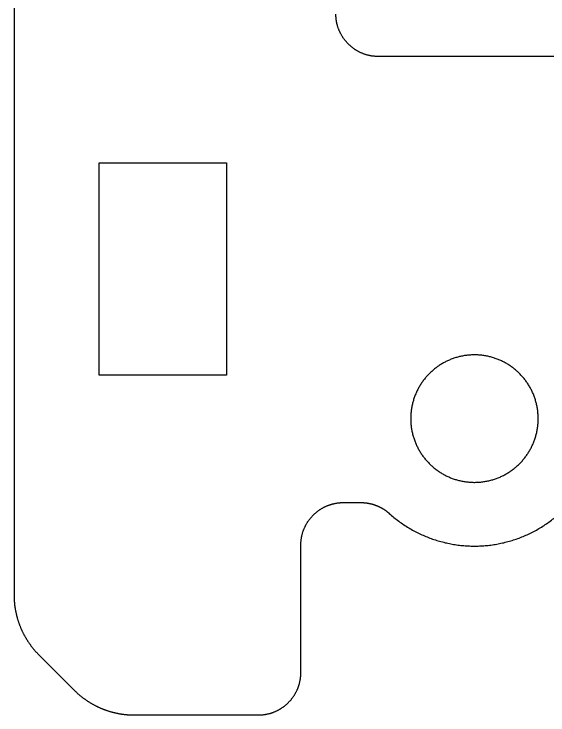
# Model space of a CAD drawing. Extents: x -66 to 66, y -41 to 41.
# Drawn here: x 0.5 to 13.07, y -1.45 to 15.05 of the extents above; entities that cross this region are included whole.
import ezdxf

# ---------------------------------------------------------------- set-up
doc = ezdxf.new("R2010")
doc.units = 0
doc.layers.add('LAYER_1', color=7, linetype='CONTINUOUS')

# ---------------------------------------------------------------- blocks, each defined once
blk = doc.blocks.new('BLOCK_79')
at = {"layer": 'LAYER_1', "color": 1}
blk.add_lwpolyline([(2.5, 11.551), (5.5, 11.551)], dxfattribs=at)
blk = doc.blocks.new('BLOCK_80')
at = {"layer": 'LAYER_1', "color": 1}
blk.add_lwpolyline([(5.5, 11.551), (5.5, 6.551)], dxfattribs=at)
blk = doc.blocks.new('BLOCK_81')
at = {"layer": 'LAYER_1', "color": 1}
blk.add_lwpolyline([(5.5, 6.551), (2.5, 6.551)], dxfattribs=at)
blk = doc.blocks.new('BLOCK_82')
at = {"layer": 'LAYER_1', "color": 1}
blk.add_lwpolyline([(2.5, 6.551), (2.5, 11.551)], dxfattribs=at)
blk = doc.blocks.new('BLOCK_216')
at = {"layer": 'LAYER_1', "color": 7}
blk.add_lwpolyline([(0.5, 37.722), (0.5, 1.379)], dxfattribs=at)
blk = doc.blocks.new('BLOCK_217')
at = {"layer": 'LAYER_1', "color": 7}
blk.add_polyline3d([(0.5, 1.379, 0), (0.5, 1.367, 0), (0.5, 1.354, 0), (0.5, 1.342, 0), (0.501, 1.329, 0), (0.501, 1.317, 0), (0.501, 1.304, 0), (0.502, 1.292, 0), (0.502, 1.279, 0), (0.503, 1.267, 0), (0.504, 1.254, 0), (0.505, 1.242, 0), (0.506, 1.229, 0), (0.507, 1.217, 0), (0.508, 1.205, 0), (0.509, 1.192, 0), (0.51, 1.18, 0), (0.511, 1.167, 0), (0.513, 1.155, 0), (0.514, 1.143, 0), (0.515, 1.131, 0), (0.517, 1.118, 0), (0.519, 1.106, 0), (0.52, 1.094, 0), (0.522, 1.081, 0), (0.524, 1.069, 0), (0.526, 1.057, 0), (0.528, 1.045, 0), (0.53, 1.033, 0), (0.532, 1.02, 0), (0.535, 1.008, 0), (0.537, 0.996, 0), (0.539, 0.984, 0), (0.542, 0.972, 0), (0.544, 0.96, 0), (0.547, 0.948, 0), (0.55, 0.936, 0), (0.553, 0.924, 0), (0.555, 0.912, 0), (0.558, 0.9, 0), (0.561, 0.888, 0), (0.564, 0.876, 0), (0.567, 0.864, 0), (0.571, 0.852, 0), (0.574, 0.84, 0), (0.577, 0.828, 0), (0.581, 0.817, 0), (0.584, 0.805, 0), (0.588, 0.793, 0), (0.591, 0.781, 0), (0.595, 0.769, 0), (0.599, 0.758, 0), (0.603, 0.746, 0), (0.607, 0.734, 0), (0.611, 0.723, 0), (0.615, 0.711, 0), (0.619, 0.7, 0), (0.623, 0.688, 0), (0.627, 0.677, 0), (0.632, 0.665, 0), (0.636, 0.654, 0), (0.641, 0.642, 0), (0.645, 0.631, 0), (0.65, 0.619, 0), (0.655, 0.608, 0), (0.659, 0.597, 0), (0.664, 0.585, 0), (0.669, 0.574, 0), (0.674, 0.563, 0), (0.679, 0.552, 0), (0.684, 0.541, 0), (0.689, 0.529, 0), (0.695, 0.518, 0), (0.7, 0.507, 0), (0.705, 0.496, 0), (0.711, 0.485, 0), (0.716, 0.474, 0), (0.722, 0.463, 0), (0.728, 0.452, 0), (0.733, 0.441, 0), (0.739, 0.431, 0), (0.745, 0.42, 0), (0.751, 0.409, 0), (0.757, 0.398, 0), (0.763, 0.387, 0), (0.769, 0.377, 0), (0.775, 0.366, 0), (0.782, 0.356, 0), (0.788, 0.345, 0), (0.794, 0.334, 0), (0.801, 0.324, 0), (0.808, 0.313, 0), (0.814, 0.303, 0), (0.821, 0.293, 0), (0.828, 0.282, 0), (0.834, 0.272, 0), (0.841, 0.262, 0), (0.848, 0.252, 0), (0.855, 0.241, 0), (0.862, 0.231, 0), (0.869, 0.221, 0), (0.876, 0.211, 0), (0.884, 0.201, 0), (0.891, 0.191, 0), (0.898, 0.181, 0), (0.906, 0.171, 0), (0.913, 0.161, 0), (0.921, 0.152, 0), (0.929, 0.142, 0), (0.936, 0.132, 0), (0.944, 0.122, 0), (0.952, 0.113, 0), (0.96, 0.103, 0), (0.968, 0.094, 0), (0.976, 0.084, 0), (0.984, 0.075, 0), (0.992, 0.065, 0), (1, 0.056, 0), (1.009, 0.047, 0), (1.017, 0.037, 0), (1.025, 0.028, 0), (1.034, 0.019, 0), (1.042, 0.01, 0), (1.051, 0.001, 0), (1.059, -0.008, 0), (1.068, -0.017, 0), (1.077, -0.026, 0), (1.086, -0.035, 0)], dxfattribs=at)
blk = doc.blocks.new('BLOCK_218')
at = {"layer": 'LAYER_1', "color": 7}
blk.add_lwpolyline([(1.086, -0.035), (1.914, -0.864)], dxfattribs=at)
blk = doc.blocks.new('BLOCK_219')
at = {"layer": 'LAYER_1', "color": 7}
blk.add_polyline3d([(1.91421, -0.863579, 0), (1.9231, -0.872408, 0), (1.93203, -0.881177, 0), (1.94102, -0.889883, 0), (1.95005, -0.898528, 0), (1.95913, -0.907112, 0), (1.96826, -0.915634, 0), (1.97743, -0.924093, 0), (1.98666, -0.932491, 0), (1.99593, -0.940826, 0), (2.00524, -0.949099, 0), (2.01461, -0.95731, 0), (2.02402, -0.965458, 0), (2.03347, -0.973543, 0), (2.04298, -0.981565, 0), (2.05252, -0.989524, 0), (2.06211, -0.99742, 0), (2.07175, -1.00525, 0), (2.08143, -1.01302, 0), (2.09115, -1.02073, 0), (2.10092, -1.02837, 0), (2.11073, -1.03595, 0), (2.12058, -1.04346, 0), (2.13048, -1.05091, 0), (2.14042, -1.0583, 0), (2.15039, -1.06562, 0), (2.16042, -1.07288, 0), (2.17048, -1.08007, 0), (2.18058, -1.08719, 0), (2.19072, -1.09426, 0), (2.20091, -1.10125, 0), (2.21113, -1.10819, 0), (2.2214, -1.11505, 0), (2.2317, -1.12185, 0), (2.24204, -1.12859, 0), (2.25242, -1.13526, 0), (2.26284, -1.14186, 0), (2.27329, -1.1484, 0), (2.28379, -1.15487, 0), (2.29432, -1.16128, 0), (2.30489, -1.16762, 0), (2.31549, -1.17389, 0), (2.32613, -1.18009, 0), (2.33681, -1.18623, 0), (2.34752, -1.19231, 0), (2.35827, -1.19831, 0), (2.36905, -1.20425, 0), (2.37987, -1.21012, 0), (2.39072, -1.21592, 0), (2.40161, -1.22166, 0), (2.41252, -1.22732, 0), (2.42348, -1.23292, 0), (2.43446, -1.23845, 0), (2.44548, -1.24392, 0), (2.45653, -1.24931, 0), (2.46761, -1.25464, 0), (2.47873, -1.25989, 0), (2.48987, -1.26508, 0), (2.50105, -1.2702, 0), (2.51226, -1.27525, 0), (2.52349, -1.28024, 0), (2.53476, -1.28515, 0), (2.54606, -1.28999, 0), (2.55739, -1.29476, 0), (2.56874, -1.29947, 0), (2.58013, -1.3041, 0), (2.59154, -1.30867, 0), (2.60298, -1.31316, 0), (2.61445, -1.31758, 0), (2.62595, -1.32194, 0), (2.63747, -1.32622, 0), (2.64902, -1.33043, 0), (2.6606, -1.33457, 0), (2.6722, -1.33864, 0), (2.68383, -1.34264, 0), (2.69548, -1.34657, 0), (2.70716, -1.35043, 0), (2.71886, -1.35421, 0), (2.73059, -1.35793, 0), (2.74234, -1.36157, 0), (2.75412, -1.36514, 0), (2.76592, -1.36864, 0), (2.77774, -1.37206, 0), (2.78959, -1.37542, 0), (2.80146, -1.3787, 0), (2.81335, -1.38191, 0), (2.82526, -1.38504, 0), (2.83719, -1.38811, 0), (2.84915, -1.3911, 0), (2.86112, -1.39401, 0), (2.87312, -1.39686, 0), (2.88514, -1.39963, 0), (2.89717, -1.40232, 0), (2.90923, -1.40495, 0), (2.9213, -1.4075, 0), (2.9334, -1.40997, 0), (2.94551, -1.41238, 0), (2.95764, -1.4147, 0), (2.96979, -1.41696, 0), (2.98196, -1.41914, 0), (2.99414, -1.42124, 0), (3.00634, -1.42327, 0), (3.01856, -1.42522, 0), (3.03079, -1.4271, 0), (3.04304, -1.42891, 0), (3.05531, -1.43064, 0), (3.06759, -1.43229, 0), (3.07988, -1.43387, 0), (3.09219, -1.43537, 0), (3.10452, -1.4368, 0), (3.11685, -1.43815, 0), (3.12921, -1.43942, 0), (3.14157, -1.44062, 0), (3.15395, -1.44175, 0), (3.16634, -1.44279, 0), (3.17874, -1.44376, 0), (3.19116, -1.44465, 0), (3.20359, -1.44547, 0), (3.21603, -1.44621, 0), (3.22847, -1.44687, 0), (3.24093, -1.44745, 0), (3.2534, -1.44796, 0), (3.26589, -1.44839, 0), (3.27838, -1.44874, 0), (3.29088, -1.44901, 0), (3.30338, -1.44921, 0), (3.3159, -1.44933, 0), (3.32843, -1.44937, 0)], dxfattribs=at)
blk = doc.blocks.new('BLOCK_220')
at = {"layer": 'LAYER_1', "color": 7}
blk.add_lwpolyline([(3.328, -1.449), (6.25, -1.449)], dxfattribs=at)
blk = doc.blocks.new('BLOCK_221')
at = {"layer": 'LAYER_1', "color": 7}
blk.add_polyline3d([(6.25, -1.44937, 0), (6.26303, -1.44928, 0), (6.27601, -1.44903, 0), (6.28896, -1.44862, 0), (6.30186, -1.44804, 0), (6.31472, -1.4473, 0), (6.32754, -1.4464, 0), (6.34031, -1.44534, 0), (6.35304, -1.44412, 0), (6.36572, -1.44274, 0), (6.37835, -1.44121, 0), (6.39093, -1.43951, 0), (6.40346, -1.43766, 0), (6.41594, -1.43566, 0), (6.42837, -1.4335, 0), (6.44075, -1.43119, 0), (6.45307, -1.42873, 0), (6.46534, -1.42612, 0), (6.47755, -1.42336, 0), (6.48971, -1.42045, 0), (6.5018, -1.4174, 0), (6.51384, -1.41419, 0), (6.52582, -1.41084, 0), (6.53773, -1.40735, 0), (6.54959, -1.40371, 0), (6.56138, -1.39994, 0), (6.57311, -1.39602, 0), (6.58477, -1.39196, 0), (6.59636, -1.38776, 0), (6.60789, -1.38342, 0), (6.61935, -1.37894, 0), (6.63075, -1.37433, 0), (6.64207, -1.36958, 0), (6.65332, -1.3647, 0), (6.6645, -1.35968, 0), (6.6756, -1.35454, 0), (6.68664, -1.34926, 0), (6.69759, -1.34385, 0), (6.70847, -1.33831, 0), (6.71928, -1.33264, 0), (6.73, -1.32685, 0), (6.74065, -1.32093, 0), (6.75122, -1.31488, 0), (6.7617, -1.30871, 0), (6.7721, -1.30241, 0), (6.78242, -1.296, 0), (6.79266, -1.28946, 0), (6.80281, -1.2828, 0), (6.81287, -1.27603, 0), (6.82285, -1.26913, 0), (6.83274, -1.26212, 0), (6.84254, -1.25499, 0), (6.85225, -1.24774, 0), (6.86187, -1.24039, 0), (6.87139, -1.23291, 0), (6.88083, -1.22533, 0), (6.89017, -1.21763, 0), (6.89941, -1.20983, 0), (6.90856, -1.20191, 0), (6.91761, -1.19389, 0), (6.92656, -1.18576, 0), (6.93541, -1.17752, 0), (6.94417, -1.16918, 0), (6.95282, -1.16073, 0), (6.96137, -1.15218, 0), (6.96981, -1.14353, 0), (6.97816, -1.13478, 0), (6.98639, -1.12593, 0), (6.99452, -1.11697, 0), (7.00255, -1.10792, 0), (7.01046, -1.09878, 0), (7.01827, -1.08953, 0), (7.02596, -1.08019, 0), (7.03355, -1.07076, 0), (7.04102, -1.06123, 0), (7.04838, -1.05162, 0), (7.05562, -1.04191, 0), (7.06275, -1.03211, 0), (7.06976, -1.02222, 0), (7.07666, -1.01224, 0), (7.08344, -1.00217, 0), (7.0901, -0.992024, 0), (7.09663, -0.981788, 0), (7.10305, -0.971469, 0), (7.10934, -0.961066, 0), (7.11551, -0.950581, 0), (7.12156, -0.940014, 0), (7.12748, -0.929368, 0), (7.13328, -0.918643, 0), (7.13894, -0.907839, 0), (7.14448, -0.896959, 0), (7.14989, -0.886002, 0), (7.15517, -0.87497, 0), (7.16032, -0.863864, 0), (7.16533, -0.852685, 0), (7.17022, -0.841434, 0), (7.17496, -0.830112, 0), (7.17958, -0.81872, 0), (7.18405, -0.807259, 0), (7.18839, -0.79573, 0), (7.19259, -0.784134, 0), (7.19665, -0.772471, 0), (7.20057, -0.760744, 0), (7.20435, -0.748953, 0), (7.20799, -0.737098, 0), (7.21148, -0.725182, 0), (7.21483, -0.713205, 0), (7.21803, -0.701167, 0), (7.22109, -0.689071, 0), (7.224, -0.676916, 0), (7.22676, -0.664705, 0), (7.22937, -0.652438, 0), (7.23183, -0.640115, 0), (7.23414, -0.627739, 0), (7.23629, -0.61531, 0), (7.2383, -0.602828, 0), (7.24015, -0.590296, 0), (7.24184, -0.577714, 0), (7.24338, -0.565083, 0), (7.24476, -0.552404, 0), (7.24598, -0.539678, 0), (7.24704, -0.526906, 0), (7.24794, -0.514089, 0), (7.24868, -0.501228, 0), (7.24926, -0.488324, 0), (7.24967, -0.475379, 0), (7.24992, -0.462392, 0), (7.25, -0.449365, 0)], dxfattribs=at)
blk = doc.blocks.new('BLOCK_222')
at = {"layer": 'LAYER_1', "color": 7}
blk.add_lwpolyline([(7.25, -0.449), (7.25, 2.551)], dxfattribs=at)
blk = doc.blocks.new('BLOCK_223')
at = {"layer": 'LAYER_1', "color": 7}
blk.add_polyline3d([(7.25, 2.55063, 0), (7.25008, 2.56366, 0), (7.25033, 2.57665, 0), (7.25074, 2.58959, 0), (7.25132, 2.6025, 0), (7.25206, 2.61536, 0), (7.25296, 2.62817, 0), (7.25402, 2.64095, 0), (7.25524, 2.65367, 0), (7.25662, 2.66635, 0), (7.25816, 2.67898, 0), (7.25985, 2.69157, 0), (7.2617, 2.7041, 0), (7.26371, 2.71658, 0), (7.26586, 2.72901, 0), (7.26817, 2.74138, 0), (7.27063, 2.75371, 0), (7.27324, 2.76597, 0), (7.276, 2.77819, 0), (7.27891, 2.79034, 0), (7.28197, 2.80244, 0), (7.28517, 2.81447, 0), (7.28852, 2.82645, 0), (7.29201, 2.83837, 0), (7.29565, 2.85022, 0), (7.29943, 2.86201, 0), (7.30335, 2.87374, 0), (7.30741, 2.8854, 0), (7.31161, 2.897, 0), (7.31595, 2.90853, 0), (7.32042, 2.91999, 0), (7.32504, 2.93138, 0), (7.32978, 2.9427, 0), (7.33467, 2.95395, 0), (7.33968, 2.96513, 0), (7.34483, 2.97624, 0), (7.35011, 2.98727, 0), (7.35552, 2.99823, 0), (7.36106, 3.00911, 0), (7.36672, 3.01991, 0), (7.37252, 3.03064, 0), (7.37844, 3.04128, 0), (7.38449, 3.05185, 0), (7.39066, 3.06233, 0), (7.39695, 3.07274, 0), (7.40337, 3.08306, 0), (7.4099, 3.09329, 0), (7.41656, 3.10344, 0), (7.42334, 3.11351, 0), (7.43024, 3.12349, 0), (7.43725, 3.13337, 0), (7.44438, 3.14317, 0), (7.45162, 3.15288, 0), (7.45898, 3.1625, 0), (7.46645, 3.17203, 0), (7.47404, 3.18146, 0), (7.48173, 3.1908, 0), (7.48954, 3.20005, 0), (7.49745, 3.20919, 0), (7.50548, 3.21824, 0), (7.51361, 3.2272, 0), (7.52184, 3.23605, 0), (7.53019, 3.2448, 0), (7.53863, 3.25345, 0), (7.54718, 3.262, 0), (7.55583, 3.27045, 0), (7.56459, 3.27879, 0), (7.57344, 3.28703, 0), (7.58239, 3.29516, 0), (7.59144, 3.30318, 0), (7.60059, 3.3111, 0), (7.60983, 3.3189, 0), (7.61917, 3.3266, 0), (7.62861, 3.33418, 0), (7.63813, 3.34165, 0), (7.64775, 3.34901, 0), (7.65746, 3.35626, 0), (7.66726, 3.36339, 0), (7.67715, 3.3704, 0), (7.68713, 3.37729, 0), (7.69719, 3.38407, 0), (7.70734, 3.39073, 0), (7.71758, 3.39727, 0), (7.7279, 3.40368, 0), (7.7383, 3.40998, 0), (7.74878, 3.41615, 0), (7.75935, 3.42219, 0), (7.77, 3.42812, 0), (7.78072, 3.43391, 0), (7.79153, 3.43958, 0), (7.80241, 3.44512, 0), (7.81336, 3.45053, 0), (7.8244, 3.4558, 0), (7.8355, 3.46095, 0), (7.84668, 3.46597, 0), (7.85793, 3.47085, 0), (7.86925, 3.4756, 0), (7.88065, 3.48021, 0), (7.89211, 3.48469, 0), (7.90364, 3.48902, 0), (7.91523, 3.49322, 0), (7.92689, 3.49728, 0), (7.93862, 3.50121, 0), (7.95041, 3.50498, 0), (7.96227, 3.50862, 0), (7.97418, 3.51211, 0), (7.98616, 3.51546, 0), (7.9982, 3.51866, 0), (8.01029, 3.52172, 0), (8.02245, 3.52463, 0), (8.03466, 3.52739, 0), (8.04693, 3.53, 0), (8.05925, 3.53246, 0), (8.07163, 3.53477, 0), (8.08406, 3.53693, 0), (8.09654, 3.53893, 0), (8.10907, 3.54078, 0), (8.12165, 3.54247, 0), (8.13428, 3.54401, 0), (8.14696, 3.54539, 0), (8.15969, 3.54661, 0), (8.17246, 3.54767, 0), (8.18528, 3.54857, 0), (8.19814, 3.54931, 0), (8.21104, 3.54989, 0), (8.22399, 3.5503, 0), (8.23697, 3.55055, 0), (8.25, 3.55063, 0)], dxfattribs=at)
blk = doc.blocks.new('BLOCK_224')
at = {"layer": 'LAYER_1', "color": 7}
blk.add_lwpolyline([(8.25, 3.551), (8.663, 3.551)], dxfattribs=at)
blk = doc.blocks.new('BLOCK_225')
at = {"layer": 'LAYER_1', "color": 7}
blk.add_polyline3d([(8.66264, 3.55063, 0), (8.66847, 3.55062, 0), (8.67429, 3.55057, 0), (8.68011, 3.55048, 0), (8.68592, 3.55036, 0), (8.69173, 3.55021, 0), (8.69754, 3.55003, 0), (8.70334, 3.54981, 0), (8.70914, 3.54955, 0), (8.71494, 3.54927, 0), (8.72073, 3.54895, 0), (8.72651, 3.54859, 0), (8.73229, 3.54821, 0), (8.73807, 3.54779, 0), (8.74384, 3.54733, 0), (8.74961, 3.54685, 0), (8.75537, 3.54633, 0), (8.76112, 3.54578, 0), (8.76687, 3.54519, 0), (8.77262, 3.54457, 0), (8.77835, 3.54392, 0), (8.78409, 3.54324, 0), (8.78981, 3.54252, 0), (8.79553, 3.54177, 0), (8.80125, 3.54098, 0), (8.80696, 3.54017, 0), (8.81266, 3.53932, 0), (8.81835, 3.53844, 0), (8.82404, 3.53753, 0), (8.82972, 3.53658, 0), (8.83539, 3.5356, 0), (8.84106, 3.53459, 0), (8.84672, 3.53355, 0), (8.85237, 3.53247, 0), (8.85801, 3.53137, 0), (8.86365, 3.53023, 0), (8.86927, 3.52906, 0), (8.87489, 3.52785, 0), (8.8805, 3.52662, 0), (8.88611, 3.52535, 0), (8.8917, 3.52405, 0), (8.89729, 3.52272, 0), (8.90287, 3.52135, 0), (8.90843, 3.51996, 0), (8.91399, 3.51853, 0), (8.91954, 3.51707, 0), (8.92508, 3.51558, 0), (8.93062, 3.51406, 0), (8.93614, 3.51251, 0), (8.94165, 3.51092, 0), (8.94715, 3.50931, 0), (8.95265, 3.50766, 0), (8.95813, 3.50598, 0), (8.9636, 3.50427, 0), (8.96906, 3.50253, 0), (8.97451, 3.50076, 0), (8.97996, 3.49895, 0), (8.98539, 3.49712, 0), (8.9908, 3.49526, 0), (8.99621, 3.49336, 0), (9.00161, 3.49143, 0), (9.007, 3.48947, 0), (9.01237, 3.48748, 0), (9.01773, 3.48547, 0), (9.02309, 3.48341, 0), (9.02842, 3.48133, 0), (9.03375, 3.47922, 0), (9.03907, 3.47708, 0), (9.04437, 3.47491, 0), (9.04966, 3.47271, 0), (9.05494, 3.47047, 0), (9.06021, 3.46821, 0), (9.06546, 3.46591, 0), (9.0707, 3.46359, 0), (9.07593, 3.46124, 0), (9.08114, 3.45885, 0), (9.08634, 3.45644, 0), (9.09153, 3.45399, 0), (9.0967, 3.45152, 0), (9.10186, 3.44901, 0), (9.10701, 3.44648, 0), (9.11214, 3.44392, 0), (9.11726, 3.44132, 0), (9.12236, 3.4387, 0), (9.12745, 3.43605, 0), (9.13253, 3.43336, 0), (9.13759, 3.43065, 0), (9.14263, 3.42791, 0), (9.14766, 3.42514, 0), (9.15268, 3.42234, 0), (9.15768, 3.41951, 0), (9.16267, 3.41665, 0), (9.16764, 3.41376, 0), (9.17259, 3.41084, 0), (9.17753, 3.40789, 0), (9.18245, 3.40492, 0), (9.18736, 3.40191, 0), (9.19225, 3.39888, 0), (9.19712, 3.39582, 0), (9.20198, 3.39272, 0), (9.20682, 3.3896, 0), (9.21165, 3.38645, 0), (9.21646, 3.38328, 0), (9.22125, 3.38007, 0), (9.22602, 3.37683, 0), (9.23078, 3.37357, 0), (9.23552, 3.37028, 0), (9.24024, 3.36696, 0), (9.24495, 3.36361, 0), (9.24963, 3.36023, 0), (9.2543, 3.35682, 0), (9.25895, 3.35339, 0), (9.26359, 3.34993, 0), (9.2682, 3.34644, 0), (9.2728, 3.34292, 0), (9.27738, 3.33937, 0), (9.28194, 3.33579, 0), (9.28648, 3.33219, 0), (9.291, 3.32856, 0), (9.2955, 3.3249, 0), (9.29998, 3.32121, 0), (9.30445, 3.3175, 0), (9.30889, 3.31376, 0), (9.31332, 3.30999, 0), (9.31772, 3.30619, 0), (9.32211, 3.30237, 0), (9.32647, 3.29851, 0), (9.33082, 3.29463, 0)], dxfattribs=at)
blk = doc.blocks.new('BLOCK_226')
at = {"layer": 'LAYER_1', "color": 7}
blk.add_polyline3d([(9.33082, 3.29463, 0), (9.35786, 3.27064, 0), (9.38512, 3.24702, 0), (9.41259, 3.22378, 0), (9.44027, 3.20093, 0), (9.46815, 3.17845, 0), (9.49624, 3.15636, 0), (9.52452, 3.13464, 0), (9.553, 3.11331, 0), (9.58167, 3.09236, 0), (9.61053, 3.07179, 0), (9.63957, 3.0516, 0), (9.66879, 3.03179, 0), (9.6982, 3.01237, 0), (9.72777, 2.99332, 0), (9.75752, 2.97465, 0), (9.78743, 2.95637, 0), (9.8175, 2.93847, 0), (9.84774, 2.92094, 0), (9.87814, 2.9038, 0), (9.90868, 2.88704, 0), (9.93938, 2.87066, 0), (9.97022, 2.85466, 0), (10.0012, 2.83904, 0), (10.0323, 2.82381, 0), (10.0636, 2.80895, 0), (10.095, 2.79448, 0), (10.1265, 2.78038, 0), (10.1582, 2.76667, 0), (10.1899, 2.75333, 0), (10.2218, 2.74038, 0), (10.2538, 2.72781, 0), (10.286, 2.71562, 0), (10.3182, 2.70381, 0), (10.3505, 2.69239, 0), (10.383, 2.68134, 0), (10.4155, 2.67067, 0), (10.4481, 2.66039, 0), (10.4808, 2.65048, 0), (10.5136, 2.64096, 0), (10.5465, 2.63182, 0), (10.5795, 2.62306, 0), (10.6126, 2.61468, 0), (10.6457, 2.60668, 0), (10.6789, 2.59906, 0), (10.7121, 2.59182, 0), (10.7455, 2.58496, 0), (10.7788, 2.57849, 0), (10.8123, 2.57239, 0), (10.8458, 2.56668, 0), (10.8793, 2.56135, 0), (10.9129, 2.55639, 0), (10.9466, 2.55182, 0), (10.9802, 2.54763, 0), (11.0139, 2.54382, 0), (11.0477, 2.5404, 0), (11.0815, 2.53735, 0), (11.1153, 2.53468, 0), (11.1491, 2.5324, 0), (11.1829, 2.53049, 0), (11.2168, 2.52897, 0), (11.2507, 2.52782, 0), (11.2845, 2.52706, 0), (11.3184, 2.52668, 0), (11.3523, 2.52668, 0), (11.3862, 2.52706, 0), (11.4201, 2.52782, 0), (11.4539, 2.52897, 0), (11.4878, 2.53049, 0), (11.5216, 2.5324, 0), (11.5554, 2.53468, 0), (11.5892, 2.53735, 0), (11.623, 2.5404, 0), (11.6568, 2.54382, 0), (11.6905, 2.54763, 0), (11.7242, 2.55182, 0), (11.7578, 2.55639, 0), (11.7914, 2.56135, 0), (11.8249, 2.56668, 0), (11.8584, 2.57239, 0), (11.8919, 2.57849, 0), (11.9253, 2.58496, 0), (11.9586, 2.59182, 0), (11.9918, 2.59906, 0), (12.025, 2.60668, 0), (12.0582, 2.61468, 0), (12.0912, 2.62306, 0), (12.1242, 2.63182, 0), (12.1571, 2.64096, 0), (12.1899, 2.65048, 0), (12.2226, 2.66039, 0), (12.2552, 2.67067, 0), (12.2878, 2.68134, 0), (12.3202, 2.69239, 0), (12.3525, 2.70381, 0), (12.3848, 2.71562, 0), (12.4169, 2.72781, 0), (12.4489, 2.74038, 0), (12.4808, 2.75333, 0), (12.5125, 2.76667, 0), (12.5442, 2.78038, 0), (12.5757, 2.79448, 0), (12.6071, 2.80895, 0), (12.6384, 2.82381, 0), (12.6695, 2.83904, 0), (12.7005, 2.85466, 0), (12.7313, 2.87066, 0), (12.762, 2.88704, 0), (12.7926, 2.9038, 0), (12.823, 2.92094, 0), (12.8532, 2.93847, 0), (12.8833, 2.95637, 0), (12.9132, 2.97465, 0), (12.9429, 2.99332, 0), (12.9725, 3.01237, 0), (13.0019, 3.03179, 0), (13.0311, 3.0516, 0), (13.0602, 3.07179, 0), (13.089, 3.09236, 0), (13.1177, 3.11331, 0), (13.1462, 3.13464, 0), (13.1745, 3.15636, 0), (13.2026, 3.17845, 0), (13.2304, 3.20093, 0), (13.2581, 3.22378, 0), (13.2856, 3.24702, 0), (13.3129, 3.27064, 0), (13.3399, 3.29463, 0)], dxfattribs=at)
blk = doc.blocks.new('BLOCK_300')
at = {"layer": 'LAYER_1', "color": 1}
blk.add_lwpolyline([(17.374, 14.051), (9.074, 14.051)], dxfattribs=at)
blk = doc.blocks.new('BLOCK_301')
at = {"layer": 'LAYER_1', "color": 1}
blk.add_polyline3d([(9.07419, 14.0506, 0), (9.06116, 14.0507, 0), (9.04818, 14.051, 0), (9.03523, 14.0514, 0), (9.02233, 14.052, 0), (9.00947, 14.0527, 0), (8.99665, 14.0536, 0), (8.98388, 14.0547, 0), (8.97115, 14.0559, 0), (8.95847, 14.0573, 0), (8.94584, 14.0588, 0), (8.93326, 14.0605, 0), (8.92073, 14.0623, 0), (8.90825, 14.0643, 0), (8.89582, 14.0665, 0), (8.88344, 14.0688, 0), (8.87112, 14.0713, 0), (8.85885, 14.0739, 0), (8.84664, 14.0766, 0), (8.83448, 14.0795, 0), (8.82239, 14.0826, 0), (8.81035, 14.0858, 0), (8.79837, 14.0892, 0), (8.78646, 14.0926, 0), (8.7746, 14.0963, 0), (8.76281, 14.1001, 0), (8.75108, 14.104, 0), (8.73942, 14.108, 0), (8.72783, 14.1122, 0), (8.7163, 14.1166, 0), (8.70483, 14.1211, 0), (8.69344, 14.1257, 0), (8.68212, 14.1304, 0), (8.67087, 14.1353, 0), (8.65969, 14.1403, 0), (8.64859, 14.1455, 0), (8.63755, 14.1507, 0), (8.6266, 14.1562, 0), (8.61572, 14.1617, 0), (8.60491, 14.1674, 0), (8.59419, 14.1732, 0), (8.58354, 14.1791, 0), (8.57297, 14.1851, 0), (8.56249, 14.1913, 0), (8.55209, 14.1976, 0), (8.54177, 14.204, 0), (8.53153, 14.2105, 0), (8.52138, 14.2172, 0), (8.51132, 14.224, 0), (8.50134, 14.2309, 0), (8.49145, 14.2379, 0), (8.48165, 14.245, 0), (8.47194, 14.2523, 0), (8.46232, 14.2596, 0), (8.4528, 14.2671, 0), (8.44336, 14.2747, 0), (8.43402, 14.2824, 0), (8.42478, 14.2902, 0), (8.41563, 14.2981, 0), (8.40658, 14.3061, 0), (8.39763, 14.3142, 0), (8.38878, 14.3225, 0), (8.38002, 14.3308, 0), (8.37137, 14.3393, 0), (8.36282, 14.3478, 0), (8.35437, 14.3565, 0), (8.34603, 14.3652, 0), (8.3378, 14.3741, 0), (8.32967, 14.383, 0), (8.32164, 14.3921, 0), (8.31373, 14.4012, 0), (8.30592, 14.4105, 0), (8.29823, 14.4198, 0), (8.29064, 14.4292, 0), (8.28317, 14.4388, 0), (8.27581, 14.4484, 0), (8.26857, 14.4581, 0), (8.26144, 14.4679, 0), (8.25442, 14.4778, 0), (8.24753, 14.4878, 0), (8.24075, 14.4978, 0), (8.23409, 14.508, 0), (8.22756, 14.5182, 0), (8.22114, 14.5285, 0), (8.21485, 14.5389, 0), (8.20868, 14.5494, 0), (8.20263, 14.56, 0), (8.19671, 14.5706, 0), (8.19091, 14.5814, 0), (8.18525, 14.5922, 0), (8.17971, 14.603, 0), (8.1743, 14.614, 0), (8.16902, 14.625, 0), (8.16387, 14.6361, 0), (8.15886, 14.6473, 0), (8.15397, 14.6586, 0), (8.14923, 14.6699, 0), (8.14461, 14.6813, 0), (8.14014, 14.6927, 0), (8.1358, 14.7043, 0), (8.1316, 14.7159, 0), (8.12754, 14.7275, 0), (8.12362, 14.7393, 0), (8.11984, 14.751, 0), (8.1162, 14.7629, 0), (8.11271, 14.7748, 0), (8.10936, 14.7868, 0), (8.10616, 14.7988, 0), (8.1031, 14.8109, 0), (8.10019, 14.8231, 0), (8.09743, 14.8353, 0), (8.09482, 14.8476, 0), (8.09236, 14.8599, 0), (8.09005, 14.8723, 0), (8.0879, 14.8847, 0), (8.08589, 14.8972, 0), (8.08404, 14.9097, 0), (8.08235, 14.9223, 0), (8.08081, 14.9349, 0), (8.07943, 14.9476, 0), (8.07821, 14.9603, 0), (8.07715, 14.9731, 0), (8.07625, 14.9859, 0), (8.07551, 14.9988, 0), (8.07493, 15.0117, 0), (8.07452, 15.0246, 0), (8.07427, 15.0376, 0), (8.07419, 15.0506, 0)], dxfattribs=at)
blk = doc.blocks.new('BLOCK_321')
at = {"layer": 'LAYER_1', "color": 1}
blk.add_polyline3d([(12.8354, 5.52663, 0), (12.8352, 5.55091, 0), (12.8346, 5.57509, 0), (12.8336, 5.59917, 0), (12.8323, 5.62315, 0), (12.8306, 5.64704, 0), (12.8285, 5.67082, 0), (12.8261, 5.69449, 0), (12.8233, 5.71805, 0), (12.8201, 5.74149, 0), (12.8166, 5.76483, 0), (12.8127, 5.78804, 0), (12.8084, 5.81113, 0), (12.8038, 5.83409, 0), (12.7989, 5.85693, 0), (12.7936, 5.87964, 0), (12.788, 5.90221, 0), (12.782, 5.92465, 0), (12.7757, 5.94695, 0), (12.769, 5.9691, 0), (12.7621, 5.99111, 0), (12.7548, 6.01298, 0), (12.7471, 6.03469, 0), (12.7392, 6.05625, 0), (12.7309, 6.07765, 0), (12.7223, 6.09889, 0), (12.7134, 6.11997, 0), (12.7042, 6.14088, 0), (12.6947, 6.16163, 0), (12.6849, 6.1822, 0), (12.6748, 6.2026, 0), (12.6644, 6.22283, 0), (12.6536, 6.24287, 0), (12.6426, 6.26273, 0), (12.6313, 6.28241, 0), (12.6197, 6.3019, 0), (12.6079, 6.32119, 0), (12.5957, 6.34029, 0), (12.5833, 6.3592, 0), (12.5706, 6.3779, 0), (12.5576, 6.3964, 0), (12.5443, 6.4147, 0), (12.5308, 6.43279, 0), (12.517, 6.45066, 0), (12.503, 6.46832, 0), (12.4887, 6.48577, 0), (12.4741, 6.50299, 0), (12.4593, 6.51999, 0), (12.4443, 6.53676, 0), (12.429, 6.55331, 0), (12.4134, 6.56962, 0), (12.3976, 6.5857, 0), (12.3816, 6.60154, 0), (12.3653, 6.61714, 0), (12.3488, 6.6325, 0), (12.3321, 6.64761, 0), (12.3151, 6.66247, 0), (12.298, 6.67708, 0), (12.2806, 6.69143, 0), (12.2629, 6.70553, 0), (12.2451, 6.71936, 0), (12.2271, 6.73293, 0), (12.2088, 6.74624, 0), (12.1903, 6.75928, 0), (12.1717, 6.77204, 0), (12.1528, 6.78453, 0), (12.1338, 6.79674, 0), (12.1145, 6.80866, 0), (12.095, 6.82031, 0), (12.0754, 6.83167, 0), (12.0556, 6.84274, 0), (12.0356, 6.85351, 0), (12.0154, 6.86399, 0), (11.995, 6.87417, 0), (11.9745, 6.88405, 0), (11.9538, 6.89363, 0), (11.9329, 6.9029, 0), (11.9118, 6.91186, 0), (11.8906, 6.9205, 0), (11.8693, 6.92883, 0), (11.8477, 6.93685, 0), (11.8261, 6.94454, 0), (11.8042, 6.9519, 0), (11.7822, 6.95894, 0), (11.7601, 6.96565, 0), (11.7378, 6.97202, 0), (11.7154, 6.97806, 0), (11.6929, 6.98376, 0), (11.6702, 6.98912, 0), (11.6474, 6.99413, 0), (11.6245, 6.9988, 0), (11.6014, 7.00312, 0), (11.5782, 7.00708, 0), (11.5549, 7.01068, 0), (11.5315, 7.01393, 0), (11.5079, 7.01682, 0), (11.4843, 7.01933, 0), (11.4605, 7.02149, 0), (11.4367, 7.02327, 0), (11.4127, 7.02468, 0), (11.3886, 7.02571, 0), (11.3645, 7.02636, 0), (11.3402, 7.02663, 0), (11.3159, 7.02651, 0), (11.2917, 7.02601, 0), (11.2676, 7.02513, 0), (11.2436, 7.02388, 0), (11.2197, 7.02224, 0), (11.1959, 7.02024, 0), (11.1722, 7.01787, 0), (11.1486, 7.01513, 0), (11.1252, 7.01203, 0), (11.1018, 7.00856, 0), (11.0786, 7.00474, 0), (11.0555, 7.00057, 0), (11.0325, 6.99604, 0), (11.0096, 6.99117, 0), (10.9869, 6.98595, 0), (10.9643, 6.98038, 0), (10.9418, 6.97448, 0), (10.9195, 6.96824, 0), (10.8973, 6.96166, 0), (10.8753, 6.95476, 0), (10.8534, 6.94752, 0), (10.8316, 6.93996, 0), (10.81, 6.93208, 0), (10.7886, 6.92387, 0), (10.7673, 6.91535, 0), (10.7462, 6.90652, 0), (10.7253, 6.89737, 0), (10.7045, 6.88792, 0), (10.6839, 6.87816, 0), (10.6635, 6.8681, 0), (10.6432, 6.85774, 0), (10.6231, 6.84708, 0), (10.6032, 6.83613, 0), (10.5835, 6.82489, 0), (10.564, 6.81336, 0), (10.5446, 6.80154, 0), (10.5255, 6.78944, 0), (10.5066, 6.77707, 0), (10.4878, 6.76441, 0), (10.4693, 6.75149, 0), (10.4509, 6.73829, 0), (10.4328, 6.72482, 0), (10.4149, 6.71109, 0), (10.3972, 6.6971, 0), (10.3797, 6.68285, 0), (10.3624, 6.66834, 0), (10.3454, 6.65358, 0), (10.3286, 6.63857, 0), (10.312, 6.62331, 0), (10.2956, 6.60781, 0), (10.2795, 6.59206, 0), (10.2636, 6.57608, 0), (10.248, 6.55986, 0), (10.2325, 6.54341, 0), (10.2174, 6.52673, 0), (10.2025, 6.50982, 0), (10.1878, 6.49268, 0), (10.1734, 6.47533, 0), (10.1593, 6.45775, 0), (10.1454, 6.43996, 0), (10.1318, 6.42196, 0), (10.1184, 6.40375, 0), (10.1053, 6.38533, 0), (10.0925, 6.3667, 0), (10.0799, 6.34788, 0), (10.0677, 6.32886, 0), (10.0557, 6.30964, 0), (10.044, 6.29023, 0), (10.0326, 6.27063, 0), (10.0214, 6.25084, 0), (10.0106, 6.23087, 0), (10.0001, 6.21071, 0), (9.98983, 6.19038, 0), (9.97989, 6.16988, 0), (9.97025, 6.1492, 0), (9.96092, 6.12835, 0), (9.9519, 6.10734, 0), (9.94319, 6.08616, 0), (9.9348, 6.06482, 0), (9.92672, 6.04333, 0), (9.91897, 6.02168, 0), (9.91154, 5.99988, 0), (9.90443, 5.97792, 0), (9.89766, 5.95583, 0), (9.89122, 5.93358, 0), (9.88511, 5.9112, 0), (9.87934, 5.88868, 0), (9.87392, 5.86603, 0), (9.86883, 5.84324, 0), (9.8641, 5.82033, 0), (9.85971, 5.79729, 0), (9.85568, 5.77412, 0), (9.852, 5.75084, 0), (9.84868, 5.72744, 0), (9.84573, 5.70392, 0), (9.84313, 5.6803, 0), (9.84091, 5.65656, 0), (9.83905, 5.63272, 0), (9.83757, 5.60878, 0), (9.83646, 5.58473, 0), (9.83574, 5.56059, 0), (9.83539, 5.53635, 0), (9.83543, 5.51206, 0), (9.83585, 5.48784, 0), (9.83665, 5.46372, 0), (9.83784, 5.4397, 0), (9.83939, 5.41577, 0), (9.84132, 5.39195, 0), (9.84362, 5.36824, 0), (9.84629, 5.34463, 0), (9.84932, 5.32114, 0), (9.85271, 5.29776, 0), (9.85646, 5.2745, 0), (9.86056, 5.25136, 0), (9.86502, 5.22835, 0), (9.86982, 5.20546, 0), (9.87497, 5.1827, 0), (9.88047, 5.16007, 0), (9.88631, 5.13758, 0), (9.89248, 5.11523, 0), (9.89899, 5.09301, 0), (9.90583, 5.07094, 0), (9.913, 5.04902, 0), (9.92049, 5.02725, 0), (9.92831, 5.00563, 0), (9.93645, 4.98416, 0), (9.94491, 4.96286, 0), (9.95368, 4.94171, 0), (9.96277, 4.92073, 0), (9.97216, 4.89992, 0), (9.98186, 4.87928, 0), (9.99186, 4.85881, 0), (10.0022, 4.83851, 0), (10.0128, 4.81839, 0), (10.0236, 4.79846, 0), (10.0348, 4.77871, 0), (10.0463, 4.75915, 0), (10.0581, 4.73977, 0), (10.0701, 4.72059, 0), (10.0824, 4.70161, 0), (10.095, 4.68282, 0), (10.1079, 4.66424, 0), (10.121, 4.64586, 0), (10.1345, 4.62769, 0), (10.1481, 4.60973, 0), (10.1621, 4.59198, 0), (10.1763, 4.57445, 0), (10.1907, 4.55714, 0), (10.2054, 4.54005, 0), (10.2204, 4.52319, 0), (10.2356, 4.50655, 0), (10.2511, 4.49014, 0), (10.2668, 4.47397, 0), (10.2827, 4.45804, 0), (10.2989, 4.44234, 0), (10.3153, 4.42688, 0), (10.3319, 4.41168, 0), (10.3488, 4.39671, 0), (10.3659, 4.382, 0), (10.3832, 4.36755, 0), (10.4007, 4.35335, 0), (10.4185, 4.33941, 0), (10.4364, 4.32573, 0), (10.4546, 4.31232, 0), (10.473, 4.29918, 0), (10.4915, 4.2863, 0), (10.5103, 4.2737, 0), (10.5293, 4.26138, 0), (10.5485, 4.24934, 0), (10.5679, 4.23758, 0), (10.5874, 4.22611, 0), (10.6072, 4.21493, 0), (10.6271, 4.20403, 0), (10.6472, 4.19343, 0), (10.6675, 4.18313, 0), (10.688, 4.17313, 0), (10.7086, 4.16343, 0), (10.7295, 4.15404, 0), (10.7504, 4.14496, 0), (10.7716, 4.13619, 0), (10.7929, 4.12773, 0), (10.8144, 4.11959, 0), (10.836, 4.11177, 0), (10.8577, 4.10427, 0), (10.8797, 4.0971, 0), (10.9017, 4.09026, 0), (10.9239, 4.08376, 0), (10.9463, 4.07758, 0), (10.9688, 4.07175, 0), (10.9914, 4.06625, 0), (11.0142, 4.0611, 0), (11.0371, 4.05629, 0), (11.0601, 4.05184, 0), (11.0832, 4.04773, 0), (11.1065, 4.04398, 0), (11.1299, 4.04059, 0), (11.1534, 4.03756, 0), (11.177, 4.0349, 0), (11.2007, 4.0326, 0), (11.2245, 4.03067, 0), (11.2484, 4.02911, 0), (11.2724, 4.02793, 0), (11.2966, 4.02713, 0), (11.3208, 4.0267, 0), (11.3451, 4.02667, 0), (11.3693, 4.02701, 0), (11.3935, 4.02774, 0), (11.4175, 4.02885, 0), (11.4414, 4.03033, 0), (11.4653, 4.03218, 0), (11.489, 4.03441, 0), (11.5126, 4.037, 0), (11.5362, 4.03996, 0), (11.5596, 4.04328, 0), (11.5828, 4.04696, 0), (11.606, 4.05099, 0), (11.6291, 4.05537, 0), (11.652, 4.06011, 0), (11.6748, 4.06519, 0), (11.6974, 4.07062, 0), (11.7199, 4.07639, 0), (11.7423, 4.08249, 0), (11.7645, 4.08894, 0), (11.7866, 4.09571, 0), (11.8086, 4.10281, 0), (11.8304, 4.11025, 0), (11.8521, 4.118, 0), (11.8735, 4.12608, 0), (11.8949, 4.13447, 0), (11.9161, 4.14318, 0), (11.9371, 4.1522, 0), (11.9579, 4.16153, 0), (11.9786, 4.17117, 0), (11.9991, 4.18111, 0), (12.0194, 4.19135, 0), (12.0396, 4.20189, 0), (12.0596, 4.21272, 0), (12.0793, 4.22385, 0), (12.099, 4.23527, 0), (12.1184, 4.24697, 0), (12.1376, 4.25895, 0), (12.1566, 4.27122, 0), (12.1754, 4.28376, 0), (12.1941, 4.29658, 0), (12.2125, 4.30967, 0), (12.2307, 4.32303, 0), (12.2487, 4.33665, 0), (12.2665, 4.35054, 0), (12.2841, 4.36469, 0), (12.3014, 4.37909, 0), (12.3185, 4.39375, 0), (12.3355, 4.40866, 0), (12.3521, 4.42382, 0), (12.3686, 4.43923, 0), (12.3848, 4.45488, 0), (12.4008, 4.47077, 0), (12.4165, 4.48689, 0), (12.432, 4.50325, 0), (12.4473, 4.51984, 0), (12.4623, 4.53666, 0), (12.4771, 4.55371, 0), (12.4916, 4.57097, 0), (12.5058, 4.58846, 0), (12.5198, 4.60617, 0), (12.5335, 4.62408, 0), (12.547, 4.64221, 0), (12.5602, 4.66055, 0), (12.5731, 4.67909, 0), (12.5858, 4.69784, 0), (12.5982, 4.71678, 0), (12.6103, 4.73592, 0), (12.6221, 4.75526, 0), (12.6336, 4.77478, 0), (12.6449, 4.79449, 0), (12.6558, 4.81439, 0), (12.6665, 4.83447, 0), (12.6768, 4.85473, 0), (12.6869, 4.87517, 0), (12.6966, 4.89578, 0), (12.7061, 4.91656, 0), (12.7152, 4.9375, 0), (12.7241, 4.95862, 0), (12.7326, 4.97989, 0), (12.7408, 5.00132, 0), (12.7487, 5.02291, 0), (12.7562, 5.04465, 0), (12.7635, 5.06655, 0), (12.7704, 5.08859, 0), (12.777, 5.11077, 0), (12.7832, 5.1331, 0), (12.7891, 5.15556, 0), (12.7947, 5.17816, 0), (12.7999, 5.2009, 0), (12.8048, 5.22376, 0), (12.8093, 5.24675, 0), (12.8135, 5.26986, 0), (12.8173, 5.2931, 0), (12.8207, 5.31646, 0), (12.8239, 5.33993, 0), (12.8266, 5.36351, 0), (12.829, 5.3872, 0), (12.831, 5.411, 0), (12.8326, 5.4349, 0), (12.8339, 5.45891, 0), (12.8347, 5.48301, 0), (12.8352, 5.50721, 0), (12.8354, 5.52663, 0), (12.8354, 5.52663, 0), (12.8354, 5.52663, 0), (12.8354, 5.52663, 0), (12.8354, 5.52663, 0), (12.8354, 5.52663, 0), (12.8354, 5.52663, 0), (12.8354, 5.52663, 0), (12.8354, 5.52663, 0), (12.8354, 5.52663, 0), (12.8354, 5.52663, 0), (12.8354, 5.52663, 0), (12.8354, 5.52663, 0), (12.8354, 5.52663, 0), (12.8354, 5.52663, 0), (12.8354, 5.52663, 0), (12.8354, 5.52663, 0), (12.8354, 5.52663, 0), (12.8354, 5.52663, 0), (12.8354, 5.52663, 0), (12.8354, 5.52663, 0), (12.8354, 5.52663, 0), (12.8354, 5.52663, 0), (12.8354, 5.52663, 0), (12.8354, 5.52663, 0), (12.8354, 5.52663, 0), (12.8354, 5.52663, 0), (12.8354, 5.52663, 0), (12.8354, 5.52663, 0), (12.8354, 5.52663, 0), (12.8354, 5.52663, 0), (12.8354, 5.52663, 0), (12.8354, 5.52663, 0), (12.8354, 5.52663, 0), (12.8354, 5.52663, 0), (12.8354, 5.52663, 0), (12.8354, 5.52663, 0), (12.8354, 5.52663, 0), (12.8354, 5.52663, 0), (12.8354, 5.52663, 0), (12.8354, 5.52663, 0), (12.8354, 5.52663, 0), (12.8354, 5.52663, 0), (12.8354, 5.52663, 0), (12.8354, 5.52663, 0), (12.8354, 5.52663, 0), (12.8354, 5.52663, 0), (12.8354, 5.52663, 0), (12.8354, 5.52663, 0), (12.8354, 5.52663, 0), (12.8354, 5.52663, 0), (12.8354, 5.52663, 0), (12.8354, 5.52663, 0), (12.8354, 5.52663, 0), (12.8354, 5.52663, 0), (12.8354, 5.52663, 0), (12.8354, 5.52663, 0), (12.8354, 5.52663, 0), (12.8354, 5.52663, 0), (12.8354, 5.52663, 0), (12.8354, 5.52663, 0), (12.8354, 5.52663, 0), (12.8354, 5.52663, 0), (12.8354, 5.52663, 0), (12.8354, 5.52663, 0), (12.8354, 5.52663, 0), (12.8354, 5.52663, 0), (12.8354, 5.52663, 0), (12.8354, 5.52663, 0), (12.8354, 5.52663, 0), (12.8354, 5.52663, 0), (12.8354, 5.52663, 0), (12.8354, 5.52663, 0), (12.8354, 5.52663, 0), (12.8354, 5.52663, 0), (12.8354, 5.52663, 0), (12.8354, 5.52663, 0), (12.8354, 5.52663, 0), (12.8354, 5.52663, 0), (12.8354, 5.52663, 0), (12.8354, 5.52663, 0), (12.8354, 5.52663, 0), (12.8354, 5.52663, 0), (12.8354, 5.52663, 0), (12.8354, 5.52663, 0), (12.8354, 5.52663, 0), (12.8354, 5.52663, 0), (12.8354, 5.52663, 0), (12.8354, 5.52663, 0), (12.8354, 5.52663, 0), (12.8354, 5.52663, 0), (12.8354, 5.52663, 0), (12.8354, 5.52663, 0), (12.8354, 5.52663, 0), (12.8354, 5.52663, 0), (12.8354, 5.52663, 0), (12.8354, 5.52663, 0), (12.8354, 5.52663, 0), (12.8354, 5.52663, 0), (12.8354, 5.52663, 0), (12.8354, 5.52663, 0), (12.8354, 5.52663, 0), (12.8354, 5.52663, 0)], dxfattribs=at)
blk = doc.blocks.new('BLOCK_2')
at = {"layer": 'LAYER_1'}
for name in ['BLOCK_216', 'BLOCK_301', 'BLOCK_300', 'BLOCK_79', 'BLOCK_82', 'BLOCK_80', 'BLOCK_321', 'BLOCK_81', 'BLOCK_223', 'BLOCK_224', 'BLOCK_225', 'BLOCK_226', 'BLOCK_222', 'BLOCK_217', 'BLOCK_218', 'BLOCK_221', 'BLOCK_219', 'BLOCK_220']:
    blk.add_blockref(name, (0, 0), dxfattribs=at)

msp = doc.modelspace()

# ---------------------------------------------------------------- block references
at = {"layer": 'LAYER_1'}
msp.add_blockref('BLOCK_2', (0, 0), dxfattribs=at)

doc.saveas('drawing.dxf')
